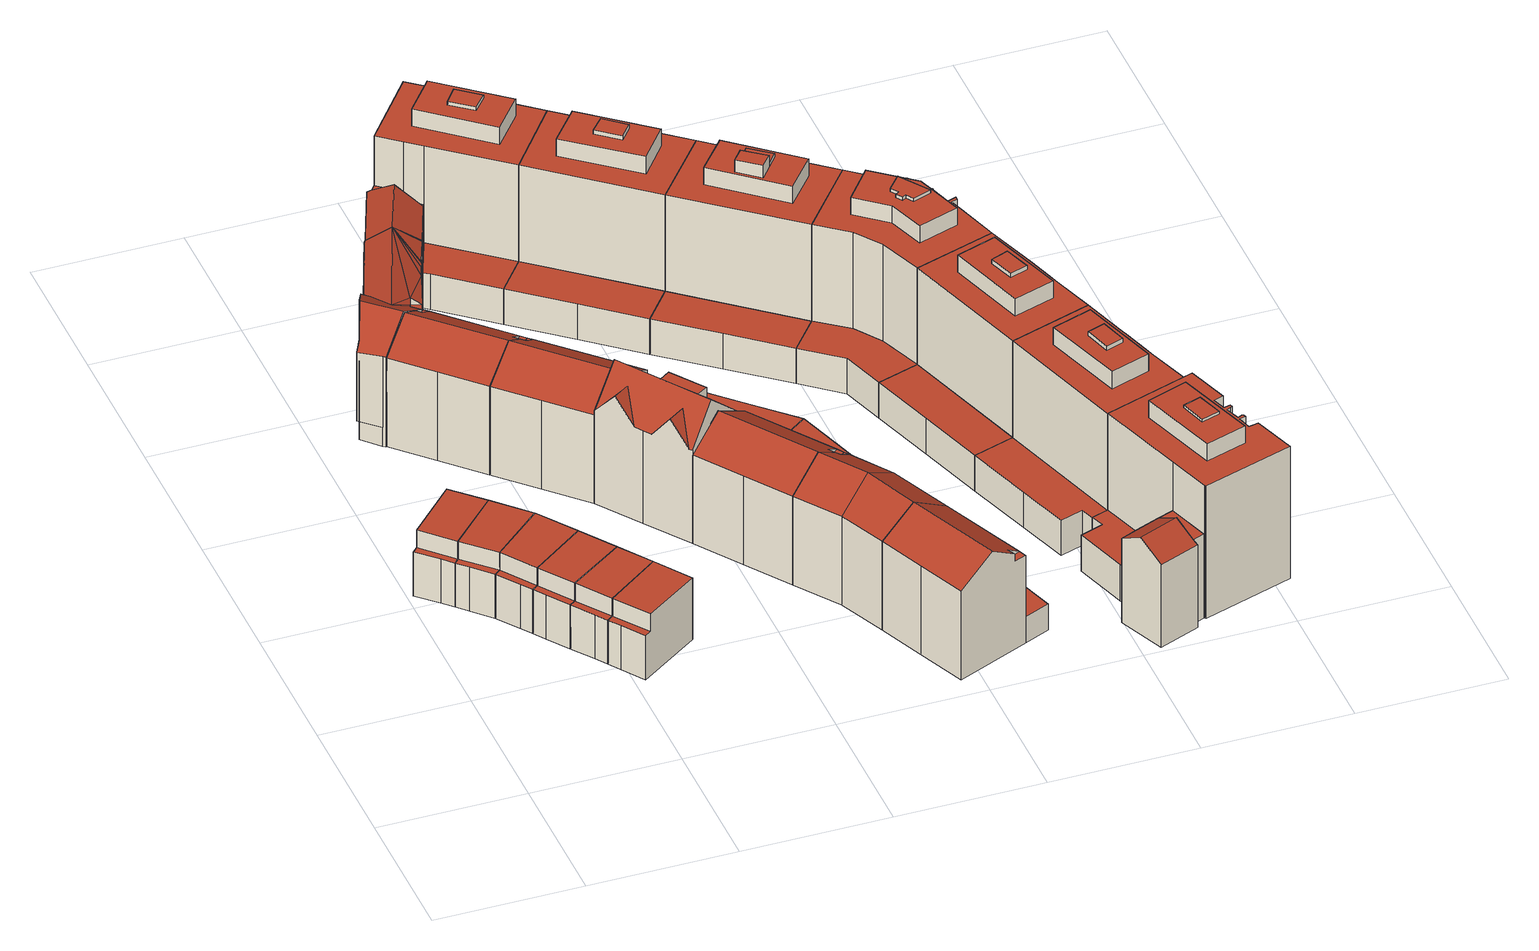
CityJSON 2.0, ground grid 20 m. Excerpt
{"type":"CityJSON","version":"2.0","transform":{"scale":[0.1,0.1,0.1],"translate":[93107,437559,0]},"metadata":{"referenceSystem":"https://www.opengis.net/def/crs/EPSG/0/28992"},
"CityObjects":{
"building1":{"type":"Building","attributes":{"measuredHeight":9.36,"yearOfConstruction":1954},"address":[{"CountryName":"Nederland","LocalityName":"Rotterdam","ThoroughfareNumber":"43-43","ThoroughfareName":"Pannekoekstraat","PostalCode":"3011LC"}],"geometry":[{"type":"Solid","lod":"2","boundaries":[[[[0,1,2,3,4,5]],[[6,7,8,9]],[[1,6,9,2]],[[5,10,11,0]],[[3,12,13,4]],[[10,13,12,8,7,11]],[[11,7,6,1,0]],[[13,10,5,4]],[[12,3,2,9,8]]]],"semantics":{"surfaces":[{"type":"WallSurface"},{"type":"RoofSurface"},{"type":"GroundSurface"}],"values":[[0,0,0,0,0,0,1,1,2]]}}]},
"building2":{"type":"Building","attributes":{"measuredHeight":9.37,"yearOfConstruction":1954},"address":[{"CountryName":"Nederland","LocalityName":"Rotterdam","ThoroughfareNumber":"45-45","ThoroughfareName":"Pannekoekstraat","PostalCode":"3011LC"}],"geometry":[{"type":"Solid","lod":"2","boundaries":[[[[5,4,3,2,1,0]],[[14,1,2,15]],[[16,14,15,17]],[[18,3,4,19]],[[20,5,0,21]],[[19,20,21,16,17,18]],[[4,5,20,19]],[[0,1,14,16,21]],[[3,18,17,15,2]]]],"semantics":{"surfaces":[{"type":"WallSurface"},{"type":"RoofSurface"},{"type":"GroundSurface"}],"values":[[0,0,0,0,0,0,1,1,2]]}}]},
"building3":{"type":"Building","attributes":{"measuredHeight":9.35,"yearOfConstruction":1954},"address":[{"CountryName":"Nederland","LocalityName":"Rotterdam","ThoroughfareNumber":"47-47","ThoroughfareName":"Pannekoekstraat","PostalCode":"3011LC"}],"geometry":[{"type":"Solid","lod":"2","boundaries":[[[[20,19,18,17,16,21]],[[22,20,21,23]],[[24,18,19,25]],[[26,16,17,27]],[[28,26,27,29]],[[23,28,29,30,31,22]],[[30,24,25,31]],[[21,16,26,28,23]],[[31,25,19,20,22]],[[24,30,29,27,17,18]]]],"semantics":{"surfaces":[{"type":"WallSurface"},{"type":"RoofSurface"},{"type":"GroundSurface"}],"values":[[0,0,0,0,0,0,0,1,1,2]]}}]},
"building4":{"type":"Building","attributes":{"measuredHeight":9.36,"yearOfConstruction":1954},"address":[{"CountryName":"Nederland","LocalityName":"Rotterdam","ThoroughfareNumber":"49-49","ThoroughfareName":"Pannekoekstraat","PostalCode":"3011LC"}],"geometry":[{"type":"Solid","lod":"2","boundaries":[[[[22,31,30,29,28,23]],[[32,28,29,33]],[[34,32,33,35]],[[36,30,31,37]],[[38,22,23,39]],[[37,38,39,34,35,36]],[[31,22,38,37]],[[32,34,39,23,28]],[[30,36,35,33,29]]]],"semantics":{"surfaces":[{"type":"WallSurface"},{"type":"RoofSurface"},{"type":"GroundSurface"}],"values":[[0,0,0,0,0,0,1,1,2]]}}]},
"building5":{"type":"Building","attributes":{"measuredHeight":9.38,"yearOfConstruction":1954},"address":[{"CountryName":"Nederland","LocalityName":"Rotterdam","ThoroughfareNumber":"51-51","ThoroughfareName":"Pannekoekstraat","PostalCode":"3011LC"}],"geometry":[{"type":"Solid","lod":"2","boundaries":[[[[40,36,37,41]],[[42,34,35,43]],[[44,42,43,45]],[[35,34,39,38,37,36]],[[41,46,47,44,45,40]],[[46,38,39,47]],[[37,38,46,41]],[[42,44,47,39,34]],[[36,40,45,43,35]]]],"semantics":{"surfaces":[{"type":"WallSurface"},{"type":"RoofSurface"},{"type":"GroundSurface"}],"values":[[0,0,0,0,0,0,1,1,2]]}}]},
"building6":{"type":"Building","attributes":{"measuredHeight":9.38,"yearOfConstruction":1954},"address":[{"CountryName":"Nederland","LocalityName":"Rotterdam","ThoroughfareNumber":"53-53","ThoroughfareName":"Pannekoekstraat","PostalCode":"3011LC"}],"geometry":[{"type":"Solid","lod":"2","boundaries":[[[[48,40,41,49]],[[50,44,45,51]],[[52,50,51,53]],[[54,46,47,55]],[[49,54,55,52,53,48]],[[45,44,47,46,41,40]],[[47,44,50,52,55]],[[41,46,54,49]],[[40,48,53,51,45]]]],"semantics":{"surfaces":[{"type":"WallSurface"},{"type":"RoofSurface"},{"type":"GroundSurface"}],"values":[[0,0,0,0,0,0,1,1,2]]}}]},
"building7":{"type":"Building","attributes":{"measuredHeight":16.97,"yearOfConstruction":1954},"address":[{"CountryName":"Nederland","LocalityName":"Rotterdam","ThoroughfareNumber":"10-12","ThoroughfareName":"Halstraat","PostalCode":"3011LA"}],"children":["building7-1","building7-2"]},
"building7-1":{"type":"BuildingPart","parents":["building7"],"geometry":[{"type":"Solid","lod":"2","boundaries":[[[[56,57,58,59,60,61,62,63]],[[64,65,66,67]],[[68,69,61,60]],[[68,60,70,71,72]],[[73,74,72,71,75]],[[76,77,59,58]],[[77,70,60,59]],[[75,78,79,73]],[[78,80,81,79]],[[78,82,83]],[[84,85,86,87]],[[88,61,69,89,90]],[[89,84,87,90]],[[62,61,88,91]],[[63,62,91,92]],[[56,63,92,93]],[[58,57,94,76]],[[57,56,93,94]],[[95,96,65,64]],[[97,86,98]],[[99,98,86,85,100,66,101]],[[100,102,67,66]],[[103,104,105]],[[82,103,105,106,83]],[[80,106,105,107]],[[64,108,109,110,95]],[[64,67,102,108]],[[81,80,107,111,110,109,112]],[[66,65,96,101]],[[93,92,91,88,90,87,86,97,113,94]],[[103,113,104]],[[75,94,82]],[[82,113,103]],[[75,82,78]],[[71,94,75]],[[70,94,71]],[[77,94,70]],[[76,94,77]],[[94,113,82]],[[78,83,106,80]],[[96,95,110,111,99,101]],[[105,104,113,97,98,99,111,107]],[[68,72,74,114,112,109,108,102,100,85,84,89,69]],[[79,81,112,114]],[[73,79,114,74]]]],"semantics":{"surfaces":[{"type":"OuterCeilingSurface"},{"type":"WallSurface"},{"type":"RoofSurface"},{"type":"GroundSurface"},{"type":"ClosureSurface"}],"values":[[0,0,1,1,1,1,1,1,1,1,1,1,1,1,1,1,1,1,1,1,1,1,1,1,1,1,1,1,1,2,2,2,2,2,2,2,2,2,2,2,2,2,3,4,4]]}}]},
"building7-2":{"type":"BuildingPart","parents":["building7"],"geometry":[{"type":"Solid","lod":"2","boundaries":[[[[114,112,81,79]],[[115,81,112,116]],[[116,117,118,115]],[[117,74,73,118]],[[79,81,115,118,73]],[[74,117,116,112,114]],[[74,114,79,73]]]],"semantics":{"surfaces":[{"type":"ClosureSurface"},{"type":"WallSurface"},{"type":"RoofSurface"},{"type":"GroundSurface"}],"values":[[0,1,1,1,2,3,0]]}}]},
"building8":{"type":"Building","attributes":{"measuredHeight":16.68,"yearOfConstruction":1953},"address":[{"CountryName":"Nederland","LocalityName":"Rotterdam","ThoroughfareNumber":"38-40","ThoroughfareName":"Pannekoekstraat","PostalCode":"3011LH"}],"children":["building8-1","building8-2"]},
"building8-1":{"type":"BuildingPart","parents":["building8"],"geometry":[{"type":"Solid","lod":"2","boundaries":[[[[119,120,121,115]],[[122,123,124,125]],[[126,119,115,127]],[[125,126,127,122]],[[128,123,122,127,115,121,129]],[[130,120,119,126,125,124,131]],[[128,129,130,131]],[[123,128,131,124]],[[129,121,120,130]]]],"semantics":{"surfaces":[{"type":"WallSurface"},{"type":"RoofSurface"},{"type":"GroundSurface"},{"type":"ClosureSurface"}],"values":[[0,0,0,0,1,2,3,3,3]]}}]},
"building8-2":{"type":"BuildingPart","parents":["building8"],"geometry":[{"type":"Solid","lod":"2","boundaries":[[[[132,121,120,133,134]],[[135,136,134,133,137,138,139]],[[140,128,129,141]],[[123,128,140,142]],[[129,121,132,141]],[[123,142,143,144,145,146,147,124]],[[148,149,140]],[[150,136,135,151]],[[152,138,137,153]],[[146,152,153,147]],[[141,150,151]],[[143,149,148,144]],[[141,132,134,136,150]],[[141,151,135,139,145,144,148,140]],[[152,146,145,139,138]],[[140,149,143,142]],[[120,130,131,124,147,153,137,133]],[[131,130,129,128]],[[130,120,121,129]],[[124,131,128,123]]]],"semantics":{"surfaces":[{"type":"WallSurface"},{"type":"RoofSurface"},{"type":"GroundSurface"},{"type":"ClosureSurface"}],"values":[[0,0,0,0,0,0,0,0,0,0,0,0,1,1,1,1,2,3,3,3]]}}]},
"building9":{"type":"Building","attributes":{"measuredHeight":14.92,"yearOfConstruction":1956},"address":[{"CountryName":"Nederland","LocalityName":"Rotterdam","ThoroughfareNumber":"8-8","ThoroughfareName":"Halstraat","PostalCode":"3011LA"}],"geometry":[{"type":"Solid","lod":"2","boundaries":[[[[154,155,156,157]],[[155,158,93,156]],[[159,160,161,154,157]],[[162,163,94,93,158]],[[164,163,162,165]],[[160,164,165,161]],[[93,94,159,157,156]],[[163,164,160,159,94]],[[161,165,162,158,155,154]]]],"semantics":{"surfaces":[{"type":"WallSurface"},{"type":"RoofSurface"},{"type":"GroundSurface"}],"values":[[0,0,0,0,0,0,1,1,2]]}}]},
"building10":{"type":"Building","attributes":{"measuredHeight":16.68,"yearOfConstruction":1953},"address":[{"CountryName":"Nederland","LocalityName":"Rotterdam","ThoroughfareNumber":"42-44","ThoroughfareName":"Pannekoekstraat","PostalCode":"3011LH"}],"children":["building10-1","building10-2"]},
"building10-1":{"type":"BuildingPart","parents":["building10"],"geometry":[{"type":"Solid","lod":"2","boundaries":[[[[166,123,124,167]],[[125,124,123,122]],[[168,169,170,171]],[[172,125,122,173]],[[171,172,173,168]],[[168,173,122,123,166,169]],[[167,124,125,172,171,170]],[[169,166,167,170]]]],"semantics":{"surfaces":[{"type":"ClosureSurface"},{"type":"WallSurface"},{"type":"RoofSurface"},{"type":"GroundSurface"}],"values":[[0,1,1,1,1,2,3,0]]}}]},
"building10-2":{"type":"BuildingPart","parents":["building10"],"geometry":[{"type":"Solid","lod":"2","boundaries":[[[[174,170,169,175,176,177]],[[178,179,180]],[[169,166,178,175]],[[166,123,142,178]],[[142,123,124,147,146,145,144,143]],[[181,146,147,182]],[[177,181,182,174]],[[179,143,144,180]],[[178,180,144,145,176,175]],[[181,177,176,145,146]],[[142,143,179,178]],[[147,124,167,170,174,182]],[[170,167,166,169]],[[167,124,123,166]]]],"semantics":{"surfaces":[{"type":"WallSurface"},{"type":"RoofSurface"},{"type":"GroundSurface"},{"type":"ClosureSurface"}],"values":[[0,0,0,0,0,0,0,0,1,1,1,2,3,3]]}}]},
"building11":{"type":"Building","attributes":{"measuredHeight":19.31,"yearOfConstruction":1951},"address":[{"CountryName":"Nederland","LocalityName":"Rotterdam","ThoroughfareNumber":"46-48","ThoroughfareName":"Pannekoekstraat","PostalCode":"3011LH"}],"children":["building11-1","building11-2","building11-3"]},
"building11-1":{"type":"BuildingPart","parents":["building11"],"geometry":[{"type":"Solid","lod":"2","boundaries":[[[[183,184,185,186]],[[187,188,189]],[[189,188,190]],[[171,170,169,168]],[[186,191,192,183]],[[191,171,168,192]],[[193,194,195]],[[194,196,195]],[[194,189,190,196]],[[195,196,184,183,192,168,169,190,188,187,193]],[[193,187,189,194]],[[197,170,171,191,186,185,198]],[[184,196,198,185]],[[196,190,197,198]],[[190,169,170,197]]]],"semantics":{"surfaces":[{"type":"WallSurface"},{"type":"RoofSurface"},{"type":"GroundSurface"},{"type":"ClosureSurface"}],"values":[[0,0,0,0,0,0,0,0,1,1,1,2,3,3,3]]}}]},
"building11-2":{"type":"BuildingPart","parents":["building11"],"geometry":[{"type":"Solid","lod":"2","boundaries":[[[[199,169,170,200,201]],[[202,203,185,184,204]],[[190,169,199,205]],[[184,196,206,204]],[[196,190,205,206]],[[205,199,201,207,208,202,204,206]],[[185,203,209,210,200,170,197,198]],[[208,207,210,209]],[[207,201,200,210]],[[202,208,209,203]],[[185,198,196,184]],[[198,197,190,196]],[[197,170,169,190]]]],"semantics":{"surfaces":[{"type":"WallSurface"},{"type":"RoofSurface"},{"type":"GroundSurface"},{"type":"ClosureSurface"}],"values":[[0,0,0,0,0,1,2,3,3,3,3,3,3]]}}]},
"building11-3":{"type":"BuildingPart","parents":["building11"],"geometry":[{"type":"Solid","lod":"2","boundaries":[[[[211,212,213]],[[214,215,216,201,200,174]],[[217,218,219,220,221,222,223]],[[218,224,225,214,174,219]],[[226,227,208,207,212,211]],[[207,201,216,212]],[[202,208,227,228]],[[226,229,227]],[[202,228,230,221,220,203]],[[217,231,222,221,230,215,214,232,224,218]],[[229,213,212,216,215,230,228,227]],[[231,223,222]],[[232,225,224]],[[226,211,213,229]],[[232,214,225]],[[231,217,223]],[[174,200,210,209,203,220,219]],[[210,200,201,207]],[[203,209,208,202]],[[209,210,207,208]]]],"semantics":{"surfaces":[{"type":"WallSurface"},{"type":"RoofSurface"},{"type":"GroundSurface"},{"type":"ClosureSurface"}],"values":[[0,0,0,0,0,0,0,0,0,1,1,1,1,1,1,1,2,3,3,3]]}}]},
"building12":{"type":"Building","attributes":{"measuredHeight":16.82,"yearOfConstruction":1954},"address":[{"CountryName":"Nederland","LocalityName":"Rotterdam","ThoroughfareNumber":"50-52","ThoroughfareName":"Pannekoekstraat","PostalCode":"3011LH"}],"children":["building12-1","building12-2"]},
"building12-1":{"type":"BuildingPart","parents":["building12"],"geometry":[{"type":"Solid","lod":"2","boundaries":[[[[233,184,234,235]],[[236,233,235,237]],[[238,239,240,241]],[[236,237,238,241,242,243,244,245]],[[246,247,234,184,185,220]],[[248,246,220,249]],[[243,248,249,244]],[[235,240,239]],[[247,242,241,240,235,234]],[[243,242,247,246,248]],[[235,239,238,237]],[[249,220,185,250,245,244]],[[250,185,184,233]],[[245,250,233,236]]]],"semantics":{"surfaces":[{"type":"WallSurface"},{"type":"RoofSurface"},{"type":"GroundSurface"},{"type":"ClosureSurface"}],"values":[[0,0,0,0,0,0,0,0,1,1,1,2,3,3]]}}]},
"building12-2":{"type":"BuildingPart","parents":["building12"],"geometry":[{"type":"Solid","lod":"2","boundaries":[[[[236,233,250,245]],[[251,186,183,252]],[[253,251,252,254]],[[186,185,184,183]],[[254,236,245,253]],[[254,252,183,184,233,236]],[[186,251,253,245,250,185]],[[233,184,185,250]]]],"semantics":{"surfaces":[{"type":"ClosureSurface"},{"type":"WallSurface"},{"type":"RoofSurface"},{"type":"GroundSurface"}],"values":[[0,1,1,1,1,2,3,0]]}}]},
"building13":{"type":"Building","attributes":{"measuredHeight":23.21,"yearOfConstruction":1956},"address":[{"CountryName":"Nederland","LocalityName":"Rotterdam","ThoroughfareNumber":"3-5","ThoroughfareName":"Mariniersweg","PostalCode":"3011NB"}],"children":["building13-1","building13-2","building13-3","building13-4","building13-5"]},
"building13-1":{"type":"BuildingPart","parents":["building13"],"geometry":[{"type":"Solid","lod":"2","boundaries":[[[[255,256,257,258,259,260]],[[261,262,263,264]],[[265,266,267,268]],[[269,270,271,272,273]],[[274,275,272,271,276]],[[273,256,255,269]],[[277,278,279,280,275,274]],[[281,282,283,284]],[[285,286,287,288,289,290]],[[291,292,293,294,295,296]],[[291,258,257,292]],[[289,294,293,290]],[[279,286,285,280]],[[268,289,288,265]],[[266,297,298,267]],[[299,300,301,302]],[[303,304,305,306]],[[284,299,302,281]],[[282,301,300,283]],[[307,308,309,310]],[[264,307,310,261]],[[306,311,312,303]],[[304,295,294,305]],[[297,313,314,298]],[[313,312,311,314]],[[262,309,308,263]],[[261,310,309,262],[299,284,283,300]],[[281,302,301,282]],[[293,292,257,256,273,272,275,280,285,290],[307,264,263,308]],[[289,268,267,298,314,311,306,305,294]],[[313,297,266,265,288,287,278,277,315,316,260,259,296,295,304,303,312]],[[316,270,269,255,260]],[[315,276,271,270,316]],[[274,276,315,277]],[[278,287,286,279]],[[296,259,258,291]]]],"semantics":{"surfaces":[{"type":"WallSurface"},{"type":"RoofSurface"},{"type":"GroundSurface"},{"type":"ClosureSurface"}],"values":[[0,0,0,0,0,0,0,0,0,0,0,0,0,0,0,0,0,0,0,0,0,0,0,0,0,0,1,1,1,1,2,3,3,3,3,3]]}}]},
"building13-2":{"type":"BuildingPart","parents":["building13"],"geometry":[{"type":"Solid","lod":"2","boundaries":[[[[277,315,276,274]],[[161,165,317,318]],[[274,319,320,277]],[[321,317,165,322]],[[319,321,322,320]],[[321,319,274,276,318,317]],[[315,277,320,322,165,161]],[[315,161,318,276]]]],"semantics":{"surfaces":[{"type":"ClosureSurface"},{"type":"WallSurface"},{"type":"RoofSurface"},{"type":"GroundSurface"}],"values":[[0,1,1,1,1,2,3,0]]}}]},
"building13-3":{"type":"BuildingPart","parents":["building13"],"geometry":[{"type":"Solid","lod":"2","boundaries":[[[[323,324,325,326,327,154,161,318]],[[271,323,318,276]],[[269,325,324,270]],[[260,154,327,255]],[[255,327,326,325,269]],[[271,270,324,323]],[[154,260,316,315,161]],[[271,276,315,316,270]],[[276,318,161,315]],[[269,270,316,260,255]]]],"semantics":{"surfaces":[{"type":"WallSurface"},{"type":"RoofSurface"},{"type":"GroundSurface"},{"type":"ClosureSurface"}],"values":[[0,0,0,0,1,1,2,3,3,3]]}}]},
"building13-4":{"type":"BuildingPart","parents":["building13"],"geometry":[{"type":"Solid","lod":"2","boundaries":[[[[279,286,287,278]],[[328,279,278,329]],[[330,287,286,331]],[[329,330,331,328]],[[328,331,286,279]],[[278,287,330,329]]]],"semantics":{"surfaces":[{"type":"ClosureSurface"},{"type":"WallSurface"},{"type":"RoofSurface"},{"type":"GroundSurface"}],"values":[[0,1,1,1,2,3]]}}]},
"building13-5":{"type":"BuildingPart","parents":["building13"],"geometry":[{"type":"Solid","lod":"2","boundaries":[[[[291,258,259,296]],[[332,333,334,335]],[[335,291,296,332]],[[333,259,258,334]],[[335,334,258,291]],[[296,259,333,332]]]],"semantics":{"surfaces":[{"type":"ClosureSurface"},{"type":"WallSurface"},{"type":"RoofSurface"},{"type":"GroundSurface"}],"values":[[0,1,1,1,2,3]]}}]},
"building14":{"type":"Building","attributes":{"measuredHeight":16.84,"yearOfConstruction":1954},"address":[{"CountryName":"Nederland","LocalityName":"Rotterdam","ThoroughfareNumber":"54-56","ThoroughfareName":"Pannekoekstraat","PostalCode":"3011LJ"}],"children":["building14-1","building14-2"]},
"building14-1":{"type":"BuildingPart","parents":["building14"],"geometry":[{"type":"Solid","lod":"2","boundaries":[[[[336,337,338,339]],[[253,245,236,254]],[[340,253,254,341]],[[339,340,341,336]],[[337,336,341,254,236,342,343]],[[344,245,253,340,339,338,345]],[[343,342,344,345]],[[337,343,345,338]],[[342,236,245,344]]]],"semantics":{"surfaces":[{"type":"WallSurface"},{"type":"RoofSurface"},{"type":"GroundSurface"},{"type":"ClosureSurface"}],"values":[[0,0,0,0,1,2,3,3,3]]}}]},
"building14-2":{"type":"BuildingPart","parents":["building14"],"geometry":[{"type":"Solid","lod":"2","boundaries":[[[[338,337,346,347,348,349]],[[237,236,245,244,243,242,241,238]],[[350,243,244,351]],[[337,343,352,346]],[[348,350,351,349]],[[353,238,241,354]],[[355,352,343,342]],[[342,236,237,355]],[[353,354,355]],[[354,241,242,356,352,355]],[[242,243,350,356]],[[352,356,347,346]],[[356,350,348,347]],[[237,238,353,355]],[[344,345,338,349,351,244,245]],[[345,344,342,343]],[[344,245,236,342]],[[338,345,343,337]]]],"semantics":{"surfaces":[{"type":"WallSurface"},{"type":"RoofSurface"},{"type":"GroundSurface"},{"type":"ClosureSurface"}],"values":[[0,0,0,0,0,0,0,0,0,1,1,1,1,1,2,3,3,3]]}}]},
"building15":{"type":"Building","attributes":{"measuredHeight":16.85,"yearOfConstruction":1954},"address":[{"CountryName":"Nederland","LocalityName":"Rotterdam","ThoroughfareNumber":"58-60","ThoroughfareName":"Pannekoekstraat","PostalCode":"3011LJ"}],"children":["building15-1","building15-2"]},
"building15-1":{"type":"BuildingPart","parents":["building15"],"geometry":[{"type":"Solid","lod":"2","boundaries":[[[[357,358,359,360,361,362,363,364]],[[365,337,346,366]],[[357,365,366,358]],[[367,348,349,368]],[[362,367,368,363]],[[348,347,346,337,338,349]],[[366,369,370]],[[359,370,369,360]],[[362,361,347,348,367]],[[366,370,359,358]],[[347,361,360,369,366,346]],[[368,349,338,371,364,363]],[[371,338,337,365]],[[364,371,365,357]]]],"semantics":{"surfaces":[{"type":"WallSurface"},{"type":"RoofSurface"},{"type":"GroundSurface"},{"type":"ClosureSurface"}],"values":[[0,0,0,0,0,0,0,0,1,1,1,2,3,3]]}}]},
"building15-2":{"type":"BuildingPart","parents":["building15"],"geometry":[{"type":"Solid","lod":"2","boundaries":[[[[365,337,338,371]],[[339,338,337,336]],[[372,357,364,373]],[[374,339,336,375]],[[373,374,375,372]],[[357,372,375,336,337,365]],[[371,338,339,374,373,364]],[[357,365,371,364]]]],"semantics":{"surfaces":[{"type":"ClosureSurface"},{"type":"WallSurface"},{"type":"RoofSurface"},{"type":"GroundSurface"}],"values":[[0,1,1,1,1,2,3,0]]}}]},
"building16":{"type":"Building","attributes":{"measuredHeight":23.27,"yearOfConstruction":1956},"address":[{"CountryName":"Nederland","LocalityName":"Rotterdam","ThoroughfareNumber":"11-13","ThoroughfareName":"Mariniersweg","PostalCode":"3011NB"}],"children":["building16-1","building16-2"]},
"building16-1":{"type":"BuildingPart","parents":["building16"],"geometry":[{"type":"Solid","lod":"2","boundaries":[[[[376,277,274,377]],[[377,378,379,376]],[[277,320,319,274]],[[378,380,381,379]],[[380,319,320,381]],[[274,319,380,378,377]],[[381,320,277,376,379]]]],"semantics":{"surfaces":[{"type":"ClosureSurface"},{"type":"WallSurface"},{"type":"RoofSurface"},{"type":"GroundSurface"}],"values":[[0,1,1,1,1,2,3]]}}]},
"building16-2":{"type":"BuildingPart","parents":["building16"],"geometry":[{"type":"Solid","lod":"2","boundaries":[[[[382,383,384,385]],[[386,387,388,389]],[[390,391,392,393]],[[394,395,396,388,387,397]],[[387,398,399,397]],[[400,395,394,401]],[[402,384,383,403]],[[404,405,406,407]],[[408,409,399,398,410,411]],[[408,279,280,409]],[[412,413,414,415]],[[416,382,385,417]],[[418,400,401,419,377,376,420]],[[421,422,423,424]],[[420,425,426,418]],[[391,406,405,392]],[[389,421,424,386]],[[422,427,428,423]],[[427,414,413,428]],[[429,408,411,430]],[[417,402,403,416]],[[419,275,274,377]],[[274,275,280,279,328,329,277]],[[393,404,407,390]],[[425,396,395,426]],[[431,410,398,432]],[[415,431,432,412]],[[430,329,328,429]],[[429,328,279,408]],[[401,394,397,399,409,280,275,419],[404,393,392,405]],[[416,403,383,382]],[[424,423,428,413,412,432,398,387,386]],[[418,426,395,400]],[[390,407,406,391],[402,417,385,384]],[[427,422,421,389,388,396,425,420,376,277,329,430,411,410,431,415,414]],[[377,274,277,376]]]],"semantics":{"surfaces":[{"type":"WallSurface"},{"type":"RoofSurface"},{"type":"GroundSurface"},{"type":"ClosureSurface"}],"values":[[0,0,0,0,0,0,0,0,0,0,0,0,0,0,0,0,0,0,0,0,0,0,0,0,0,0,0,0,1,1,1,1,1,1,2,3]]}}]},
"building17":{"type":"Building","attributes":{"measuredHeight":24.56,"yearOfConstruction":1956},"address":[{"CountryName":"Nederland","LocalityName":"Rotterdam","ThoroughfareNumber":"19-21","ThoroughfareName":"Mariniersweg","PostalCode":"3011NC"}],"children":["building17-1","building17-2"]},
"building17-1":{"type":"BuildingPart","parents":["building17"],"geometry":[{"type":"Solid","lod":"2","boundaries":[[[[433,376,377,434]],[[434,435,436,433]],[[435,437,438,436]],[[437,378,379,438]],[[376,379,378,377]],[[377,378,437,435,434]],[[438,379,376,433,436]]]],"semantics":{"surfaces":[{"type":"ClosureSurface"},{"type":"WallSurface"},{"type":"RoofSurface"},{"type":"GroundSurface"}],"values":[[0,1,1,1,1,2,3]]}}]},
"building17-2":{"type":"BuildingPart","parents":["building17"],"geometry":[{"type":"Solid","lod":"2","boundaries":[[[[439,440,441,442,434,433,443]],[[444,445,446,447]],[[448,449,450,451]],[[400,418,420,376,377,419,401]],[[443,452,453,439]],[[452,454,455,453]],[[456,457,458,459]],[[457,460,461,458]],[[459,462,463,456]],[[460,464,465,461]],[[464,466,467,465]],[[449,468,469,470,471,450]],[[449,400,401,468]],[[462,470,469,472]],[[442,419,377,434]],[[473,467,466,474]],[[474,475,476,473]],[[477,478,479,480]],[[475,471,470,476]],[[451,420,418,448]],[[481,482,483,484,485]],[[445,483,482,446]],[[486,487,488,489,490]],[[447,487,486,444]],[[491,492,493,494]],[[489,485,484,490]],[[494,477,480,491]],[[495,455,454,463,462,472]],[[440,455,495,441]],[[487,482,481,488]],[[492,479,478,493]],[[439,453,455,440]],[[467,473,476,470,462,459,458,461,465]],[[472,469,468,401,419,442,441,495],[477,494,493,478]],[[448,418,400,449]],[[491,480,479,492],[445,444,486,490,484,483]],[[488,481,485,489]],[[447,446,482,487]],[[471,475,474,466,464,460,457,456,463,454,452,443,433,376,420,451,450]],[[434,377,376,433]]]],"semantics":{"surfaces":[{"type":"WallSurface"},{"type":"RoofSurface"},{"type":"GroundSurface"},{"type":"ClosureSurface"}],"values":[[0,0,0,0,0,0,0,0,0,0,0,0,0,0,0,0,0,0,0,0,0,0,0,0,0,0,0,0,0,0,0,1,1,1,1,1,1,1,2,3]]}}]},
"building18":{"type":"Building","attributes":{"measuredHeight":23.19,"yearOfConstruction":1956},"address":[{"CountryName":"Nederland","LocalityName":"Rotterdam","ThoroughfareNumber":"1","ThoroughfareName":"Mariniersweg","PostalCode":"3011NB"}],"children":["building18-1","building18-2","building18-3"]},
"building18-1":{"type":"BuildingPart","parents":["building18"],"geometry":[{"type":"Solid","lod":"2","boundaries":[[[[496,497,498,499]],[[433,436,435,434]],[[497,435,436,498]],[[500,496,499,501]],[[496,500,502,503,434,435,497]],[[504,501,499,498,436,433,505]],[[504,505,503,502]],[[501,504,502,500]],[[505,433,434,503]]]],"semantics":{"surfaces":[{"type":"WallSurface"},{"type":"RoofSurface"},{"type":"GroundSurface"},{"type":"ClosureSurface"}],"values":[[0,0,0,0,1,2,3,3,3]]}}]},
"building18-2":{"type":"BuildingPart","parents":["building18"],"geometry":[{"type":"Solid","lod":"2","boundaries":[[[[506,507,508,509]],[[510,508,507,511]],[[512,506,509,513]],[[513,510,511,512]],[[512,511,507,506]],[[509,508,510,513]]]],"semantics":{"surfaces":[{"type":"ClosureSurface"},{"type":"WallSurface"},{"type":"RoofSurface"},{"type":"GroundSurface"}],"values":[[0,1,1,1,2,3]]}}]},
"building18-3":{"type":"BuildingPart","parents":["building18"],"geometry":[{"type":"Solid","lod":"2","boundaries":[[[[441,440,439,443,433,434,442]],[[514,515,516,517]],[[518,519,520,521]],[[522,523,524,525]],[[526,527,528,529]],[[517,518,521,514]],[[519,530,531,520]],[[532,531,530,533]],[[533,534,535,532]],[[534,536,537,535]],[[536,522,525,537]],[[527,538,539,528]],[[529,524,523,526]],[[540,541,542,543]],[[543,443,439,540]],[[508,516,515,544,507]],[[506,507,544,545]],[[546,547,503,502]],[[548,549,550,551]],[[551,552,553,548]],[[554,555,556,557]],[[555,558,559,556]],[[560,561,562,563]],[[564,565,566,567]],[[568,564,567,569]],[[570,571,572,573]],[[569,574,575,568]],[[549,562,561,550]],[[576,539,538,542,541]],[[541,440,441,576]],[[547,442,434,503]],[[577,546,502,500]],[[565,572,571,566]],[[563,559,558,560]],[[574,570,573,575]],[[552,554,557,553]],[[501,509,506,545,577,500]],[[540,439,440,541]],[[555,554,552,551,550,561,560,558]],[[565,564,568,575,573,572],[548,553,557,556,559,563,562,549]],[[545,544,515,514,521,520,531,532,535,537,525,524,529,528,539,576,441,442,547,546,577],[569,567,566,571,570,574]],[[522,536,534,533,530,519,518,517,516,508,509,501,504,505,433,443,543,542,538,527,526,523]],[[500,502,504,501]],[[509,508,507,506]],[[503,434,433,505]],[[502,503,505,504]]]],"semantics":{"surfaces":[{"type":"WallSurface"},{"type":"RoofSurface"},{"type":"GroundSurface"},{"type":"ClosureSurface"}],"values":[[0,0,0,0,0,0,0,0,0,0,0,0,0,0,0,0,0,0,0,0,0,0,0,0,0,0,0,0,0,0,0,0,0,0,0,0,0,1,1,1,1,2,3,3,3,3]]}}]},
"building19":{"type":"Building","attributes":{"measuredHeight":23.29,"yearOfConstruction":1956},"address":[{"CountryName":"Nederland","LocalityName":"Rotterdam","ThoroughfareNumber":"55","ThoroughfareName":"Mariniersweg","PostalCode":"3011NE"}],"children":["building19-1","building19-2"]},
"building19-1":{"type":"BuildingPart","parents":["building19"],"geometry":[{"type":"Solid","lod":"2","boundaries":[[[[578,501,500,579]],[[579,580,581,578]],[[501,499,496,500]],[[580,582,583,581]],[[582,496,499,583]],[[580,579,500,496,582]],[[583,499,501,578,581]]]],"semantics":{"surfaces":[{"type":"ClosureSurface"},{"type":"WallSurface"},{"type":"RoofSurface"},{"type":"GroundSurface"}],"values":[[0,1,1,1,1,2,3]]}}]},
"building19-2":{"type":"BuildingPart","parents":["building19"],"geometry":[{"type":"Solid","lod":"2","boundaries":[[[[584,585,586,587,579,578,588]],[[589,590,591,592]],[[593,594,595,596]],[[597,593,596,598]],[[500,577,545,506,512,513,501]],[[594,599,600,595]],[[599,601,602,600]],[[603,602,601,604]],[[604,605,606,603]],[[605,607,608,606]],[[609,610,611,612]],[[612,513,512,609]],[[613,614,615,616]],[[598,617,618,597]],[[610,619,620,608,607,611]],[[610,506,545,619]],[[617,621,622,615,614,618]],[[617,608,620,621]],[[585,615,622,586]],[[623,624,625,626]],[[592,623,626,589]],[[627,628,629,630]],[[631,627,630,632]],[[633,629,628,634]],[[588,613,616,584]],[[587,577,500,579]],[[590,625,624,591]],[[632,633,634,631]],[[617,598,596,595,600,602,603,606,608]],[[619,545,577,587,586,622,621,620],[628,627,631,634]],[[584,616,615,585]],[[626,625,590,589]],[[630,629,633,632],[624,623,592,591]],[[609,512,506,610]],[[605,604,601,599,594,593,597,618,614,613,588,578,501,513,612,611,607]],[[579,500,501,578]]]],"semantics":{"surfaces":[{"type":"WallSurface"},{"type":"RoofSurface"},{"type":"GroundSurface"},{"type":"ClosureSurface"}],"values":[[0,0,0,0,0,0,0,0,0,0,0,0,0,0,0,0,0,0,0,0,0,0,0,0,0,0,0,0,1,1,1,1,1,1,2,3]]}}]},
"building20":{"type":"Building","attributes":{"measuredHeight":23.32,"yearOfConstruction":1956},"address":[{"CountryName":"Nederland","LocalityName":"Rotterdam","ThoroughfareNumber":"24","ThoroughfareName":"Halhof","PostalCode":"3011LB"}],"children":["building20-1","building20-2"]},
"building20-1":{"type":"BuildingPart","parents":["building20"],"geometry":[{"type":"Solid","lod":"2","boundaries":[[[[635,636,637,638]],[[639,640,641,642,643,644,645]],[[646,647,648,649]],[[647,650,651,648]],[[652,653,654,655]],[[656,657,658,659]],[[660,661,662,663]],[[661,664,665,662]],[[644,587,579,645]],[[666,588,584,667]],[[657,668,669,658]],[[670,637,636,671]],[[640,652,655,641]],[[672,669,668,673]],[[649,665,664,646]],[[650,674,675,651]],[[676,677,678,679]],[[680,681,682,675,674,683]],[[684,654,653,685,686,687]],[[680,585,586,681]],[[686,675,682,687]],[[642,654,684,643]],[[688,670,671,689]],[[578,579,587,586,585,584,588]],[[659,672,673,656]],[[677,660,663,678]],[[679,686,685,676]],[[689,635,638,688]],[[667,680,683,666]],[[641,655,654,642]],[[679,678,663,662,665,649,648,651,675,686]],[[667,584,585,680]],[[681,586,587,644,643,684,687,682],[668,657,656,673]],[[671,636,635,689]],[[658,669,672,659],[637,670,688,638]],[[660,677,676,685,653,652,640,639,578,588,666,683,674,650,647,646,664,661]],[[645,579,578,639]]]],"semantics":{"surfaces":[{"type":"WallSurface"},{"type":"RoofSurface"},{"type":"GroundSurface"},{"type":"ClosureSurface"}],"values":[[0,0,0,0,0,0,0,0,0,0,0,0,0,0,0,0,0,0,0,0,0,0,0,0,0,0,0,0,0,1,1,1,1,1,1,2,3]]}}]},
"building20-2":{"type":"BuildingPart","parents":["building20"],"geometry":[{"type":"Solid","lod":"2","boundaries":[[[[690,691,692,693]],[[694,690,693,695]],[[691,696,697,692]],[[696,580,581,697]],[[645,694,695,639]],[[578,581,580,579]],[[645,579,580,696,691,690,694]],[[639,695,693,692,697,581,578]],[[639,578,579,645]]]],"semantics":{"surfaces":[{"type":"WallSurface"},{"type":"RoofSurface"},{"type":"GroundSurface"},{"type":"ClosureSurface"}],"values":[[0,0,0,0,0,0,1,2,3]]}}]},
"building21":{"type":"Building","attributes":{"measuredHeight":23.23,"yearOfConstruction":1956},"address":[{"CountryName":"Nederland","LocalityName":"Rotterdam","ThoroughfareNumber":"51-55","ThoroughfareName":"Mariniersweg","PostalCode":"3011NE"}],"children":["building21-1","building21-2","building21-3"]},
"building21-1":{"type":"BuildingPart","parents":["building21"],"geometry":[{"type":"Solid","lod":"2","boundaries":[[[[698,699,700,701,702]],[[703,704,705,706,707]],[[708,709,710,711]],[[712,713,640,639,714]],[[715,716,717,718]],[[719,720,721,722]],[[722,723,724,719]],[[723,725,726,724]],[[727,728,729,730]],[[730,705,704,727]],[[706,731,732,707]],[[731,702,701,732]],[[733,734,735,736]],[[737,738,739,740]],[[718,640,713,715]],[[720,741,742,721]],[[707,708,711,703]],[[743,744,745,712,714]],[[746,745,744,747]],[[748,749,750,751]],[[752,737,740,753]],[[753,754,755,752]],[[751,756,757,748]],[[725,729,728,726]],[[698,758,759,699]],[[758,733,736,759]],[[754,739,738,755]],[[700,710,709,701]],[[756,760,761,757]],[[734,717,716,735]],[[749,761,760,750]],[[742,741,746,747,762]],[[735,716,715,713,712,745,746,741,720,719,724,726,728,727,704,703,711,710,700,699,759,736],[760,756,751,750]],[[732,701,709,708,707]],[[748,757,761,749],[739,754,753,740]],[[755,738,737,752]],[[731,706,705,730,729,725,723,722,721,742,762,763,639,640,718,717,734,733,758,698,702]],[[762,747,744,743,763]],[[743,714,639,763]]]],"semantics":{"surfaces":[{"type":"WallSurface"},{"type":"RoofSurface"},{"type":"GroundSurface"},{"type":"ClosureSurface"}],"values":[[0,0,0,0,0,0,0,0,0,0,0,0,0,0,0,0,0,0,0,0,0,0,0,0,0,0,0,0,0,0,0,0,1,1,1,1,2,3,3]]}}]},
"building21-2":{"type":"BuildingPart","parents":["building21"],"geometry":[{"type":"Solid","lod":"2","boundaries":[[[[764,765,766,767]],[[639,695,768,714]],[[767,768,695,764]],[[769,766,765,770]],[[771,769,770,772]],[[714,768,767,766,769,771,773,743]],[[764,695,639,763,774,772,770,765]],[[743,773,774,763]],[[763,639,714,743]],[[773,771,772,774]]]],"semantics":{"surfaces":[{"type":"WallSurface"},{"type":"RoofSurface"},{"type":"GroundSurface"},{"type":"ClosureSurface"}],"values":[[0,0,0,0,0,1,2,3,3,3]]}}]},
"building21-3":{"type":"BuildingPart","parents":["building21"],"geometry":[{"type":"Solid","lod":"2","boundaries":[[[[747,775,776,762]],[[777,778,779,780,781]],[[782,778,777,783]],[[784,782,783,776,775]],[[785,771,772,781,780]],[[786,773,771,785]],[[743,773,786,744]],[[787,784,775,788]],[[788,786,787]],[[787,786,785,780,779]],[[782,784,787,779,778]],[[775,747,744,786,788]],[[774,763,762,776,783,777,781,772]],[[763,743,744,747,762]],[[763,774,773,743]],[[774,772,771,773]]]],"semantics":{"surfaces":[{"type":"WallSurface"},{"type":"RoofSurface"},{"type":"GroundSurface"},{"type":"ClosureSurface"}],"values":[[0,0,0,0,0,0,0,0,0,1,1,1,2,3,3,3]]}}]}
},
"vertices":[
[54,390,71],[48,383,71],[48,383,4],[118,455,4],[118,455,98],[54,390,98],[34,397,71],[8,422,71],[8,422,4],[34,397,4],[15,429,98],[15,429,71],[78,494,4],[78,494,98],
[61,370,71],[61,370,4],[86,345,71],[86,345,4],[162,411,4],[162,411,98],[94,351,98],[94,351,71],
[126,306,98],[126,306,71],[163,410,4],[163,410,98],[107,315,71],[107,315,4],[118,300,71],[118,300,4],[199,359,4],[199,359,98],
[129,284,71],[129,284,4],[150,255,71],[150,255,4],[232,312,4],[232,312,98],[158,261,98],[158,261,71],
[263,269,4],[263,269,98],[171,226,71],[171,226,4],[182,210,71],[182,210,4],[190,216,98],[190,216,71],
[296,221,4],[296,221,98],[193,195,71],[193,195,4],[214,164,71],[214,164,4],[223,170,98],[223,170,71],
[145,958,47],[176,946,47],[210,933,47],[194,893,47],[193,890,47],[128,916,47],[129,919,47],[143,955,47],[79,720,32],[54,743,32],[62,755,32],[57,743,32],[193,890,3],[128,916,3],[193,890,132],[190,883,132],[190,883,3],[184,867,43],[184,867,3],[184,867,132],[210,933,131],[194,893,132],[166,815,130],[166,815,43],[158,794,130],[158,794,43],[152,820,140],[152,820,130],[103,851,3],[100,852,3],[100,852,129],[103,851,131],[128,916,131],[121,898,3],[121,898,131],[129,919,131],[143,955,132],[145,958,132],[176,946,153],[79,720,140],[54,743,137],[109,844,136],[100,852,137],[78,798,171],[62,755,3],[62,755,146],[57,743,3],[147,806,140],[146,804,140],[147,806,138],[147,806,130],[158,794,139],[79,720,3],[83,717,3],[83,717,140],[120,756,173],[158,794,3],[120,798,153],[166,815,3],
[209,846,43],[209,846,3],[192,860,3],[192,860,43],
[209,846,4],[160,796,4],[160,796,43],[318,758,43],[259,698,43],[259,698,4],[318,758,4],[263,803,4],[263,803,43],[252,705,43],[166,790,43],[166,790,4],[252,705,4],
[160,796,137],[158,794,4],[158,794,137],[145,781,150],[145,781,137],[83,717,4],[83,717,139],[121,756,171],[252,705,137],[166,790,137],[259,698,137],[244,683,137],[244,683,150],[220,658,171],[181,619,139],[181,619,4],[237,690,150],[237,690,137],[151,775,137],[151,775,150],[131,669,139],[131,669,4],
[185,1048,4],[181,1049,4],[181,1049,132],[185,1048,134],[145,958,4],[208,1026,153],[236,999,131],[236,999,4],[210,933,4],[210,933,132],[222,964,132],[222,964,4],
[265,692,43],[265,692,4],[457,646,43],[373,586,43],[373,586,4],[457,646,4],[372,715,4],[372,715,43],
[280,521,4],[373,586,137],[326,553,171],[280,521,139],[265,692,137],[250,677,137],[250,677,150],[230,571,139],[230,571,4],
[561,544,43],[456,468,43],[456,468,4],[561,544,4],[406,582,43],[400,578,43],[400,578,55],[386,568,43],[510,594,4],[510,594,43],[463,501,43],[457,496,55],[457,496,43],[443,486,43],[386,568,4],[443,486,4],
[373,586,106],[359,576,4],[359,576,106],[443,459,106],[443,459,4],[456,468,106],[386,568,106],[443,486,106],[384,541,106],[417,496,106],[417,496,4],[384,541,4],
[384,541,163],[384,541,147],[370,531,163],[280,521,145],[315,545,197],[359,576,148],[329,452,145],[322,462,145],[322,462,4],[364,403,4],[364,403,146],[361,407,145],[345,430,180],[314,473,145],[298,496,180],[417,496,162],[417,496,147],[443,459,146],[402,486,163],[397,427,197],[367,445,179],[320,512,179],
[534,355,43],[456,468,136],[534,355,137],[540,346,43],[540,346,137],[524,335,137],[518,343,137],[518,343,149],[524,335,149],[494,314,172],[449,282,139],[449,282,4],[540,346,4],[364,403,139],[409,435,172],[407,342,139],[407,342,4],[534,355,4],
[585,469,4],[585,469,43],[609,395,4],[609,395,43],
[195,1061,130],[195,1061,205],[267,1152,205],[267,1152,38],[267,1152,4],[195,1061,4],[371,1039,231],[333,992,231],[333,992,205],[371,1039,205],[359,1090,4],[356,1093,4],[356,1093,27],[359,1090,27],[225,1037,130],[225,1037,116],[245,1021,116],[245,1021,205],[225,1037,205],[340,945,58],[340,945,205],[245,1021,58],[340,945,4],[411,1036,4],[411,1036,38],[411,1036,205],[335,1054,236],[318,1034,236],[318,1034,231],[335,1054,231],[368,1071,205],[368,1071,38],[368,1071,4],[353,1083,4],[353,1083,27],[353,1083,205],[315,1114,38],[315,1114,205],[330,1102,205],[330,1102,27],[330,1102,4],[315,1114,4],[354,1092,4],[354,1092,27],[305,1078,231],[289,1057,231],[289,1057,236],[305,1078,236],[339,1106,4],[336,1109,4],[336,1109,27],[339,1106,27],[283,1111,205],[245,1064,205],[245,1064,231],[283,1111,231],[338,1105,27],[338,1105,4],[346,1099,4],[346,1099,27],[245,1021,4],[225,1037,4],
[222,964,58],[236,999,58],[303,899,58],[303,899,4],[230,958,58],[230,958,4],
[236,999,116],[218,1017,116],[218,1017,130],[208,1026,130],[185,1048,130],
[420,1047,38],[420,1047,4],[377,1081,4],[377,1081,38],
[323,1125,4],[276,1163,4],[276,1163,38],[323,1125,38],
[666,222,43],[619,201,43],[619,201,4],[666,222,4],[633,323,4],[633,323,43],[545,339,43],[582,286,43],[545,339,4],[582,286,4],
[619,201,137],[568,179,172],[519,158,139],[519,158,4],[491,223,139],[491,223,4],[582,286,137],[529,328,137],[529,328,149],[545,339,137],[536,254,172],
[674,73,43],[674,73,137],[657,66,137],[657,66,149],[623,51,172],[574,30,139],[574,30,4],[674,73,4],[670,83,43],[670,83,137],[546,95,139],[546,95,4],[652,76,149],[652,76,137],[670,83,4],
[709,88,43],[709,88,4],[687,156,4],[687,156,43],
[486,826,4],[486,826,58],[449,780,58],[449,780,4],[377,839,58],[377,839,4],
[464,916,237],[435,940,237],[435,940,231],[464,916,231],[505,972,27],[499,965,27],[499,965,4],[505,972,4],[516,920,231],[479,874,231],[479,874,205],[516,920,205],[514,953,205],[514,953,38],[514,953,4],[499,965,205],[476,984,27],[476,984,205],[560,916,38],[560,916,205],[452,960,230],[452,960,236],[427,992,205],[389,946,205],[389,946,231],[427,992,231],[460,996,38],[460,996,205],[476,984,4],[460,996,4],[485,988,27],[484,987,27],[484,987,4],[485,988,4],[480,936,236],[480,936,230],[569,927,38],[486,826,205],[569,927,4],[501,975,4],[500,973,4],[500,973,27],[501,975,27],[524,964,4],[524,964,38],[491,981,4],[491,981,27],[469,1007,38],[469,1007,4],[482,991,4],[482,991,27],
[632,707,4],[632,707,58],[595,662,58],[595,662,4],[522,721,58],[522,721,4],
[714,809,38],[706,798,38],[706,798,205],[632,707,205],[714,809,4],[626,819,231],[597,842,231],[597,842,236],[626,819,236],[615,889,38],[606,878,38],[606,878,4],[615,889,4],[669,845,4],[669,845,38],[660,835,4],[660,835,38],[651,855,4],[648,857,4],[648,857,27],[651,855,27],[646,855,4],[646,855,27],[646,847,27],[646,847,4],[636,864,4],[636,864,27],[630,868,4],[630,868,27],[606,878,205],[622,866,205],[622,866,27],[622,866,4],[646,847,205],[632,871,27],[632,871,4],[628,872,4],[628,872,27],[575,874,205],[537,829,205],[537,829,231],[575,874,231],[583,824,249],[583,824,236],[583,824,231],[569,807,231],[569,807,250],[612,802,231],[612,802,236],[612,802,249],[598,784,250],[598,784,231],[663,801,231],[625,755,231],[625,755,205],[663,801,205],[660,835,205],
[665,562,58],[646,621,58],[646,621,4],[665,562,4],[722,580,58],[722,580,4],[699,639,58],[674,675,58],[699,639,4],[674,675,4],
[832,615,36],[814,672,36],[814,672,4],[832,615,4],[827,676,4],[827,676,36],[845,620,36],[845,620,4],
[816,693,205],[808,690,205],[808,690,4],[816,693,4],[816,698,4],[804,694,4],[804,694,205],[816,698,205],[793,724,4],[770,742,4],[770,742,205],[793,724,205],[777,752,4],[774,755,4],[774,755,205],[777,752,205],[795,722,4],[795,722,205],[796,723,205],[796,723,4],[795,724,4],[795,724,205],[794,725,4],[794,725,205],[769,749,4],[769,749,205],[761,771,38],[753,760,38],[753,760,4],[761,771,4],[814,672,205],[832,615,205],[699,639,205],[674,675,205],[778,684,231],[750,724,231],[750,724,236],[778,684,236],[753,675,236],[753,675,231],[746,685,236],[741,682,236],[741,682,231],[746,685,231],[735,690,236],[735,690,231],[740,694,236],[733,704,236],[733,704,231],[740,694,231],[742,626,231],[725,676,231],[725,676,205],[742,626,205],[798,644,231],[798,644,205],[720,755,205],[684,710,205],[684,710,231],[720,755,231],[775,711,205],[775,711,231],[753,760,205],[722,580,205],
[779,401,4],[779,401,58],[723,383,58],[723,383,4],[694,473,58],[694,473,4],
[903,441,36],[891,437,36],[891,437,205],[779,401,205],[903,441,4],[834,498,237],[810,490,237],[810,490,231],[834,498,231],[873,518,4],[872,518,4],[872,518,27],[873,518,27],[874,515,4],[874,515,27],[868,529,4],[868,529,27],[865,539,4],[865,539,27],[867,540,27],[867,540,4],[865,543,4],[865,543,27],[857,541,4],[857,541,27],[864,564,36],[851,559,36],[851,559,4],[864,564,4],[886,498,4],[872,494,4],[872,494,36],[886,498,36],[866,512,27],[866,512,4],[851,559,205],[857,541,205],[866,512,205],[872,494,205],[822,534,231],[798,525,231],[798,525,237],[822,534,237],[820,573,205],[765,555,205],[765,555,231],[820,573,231],[856,465,205],[856,465,231],[800,447,231],[800,447,205],
[868,311,237],[857,347,237],[857,347,231],[868,311,231],[836,222,4],[961,263,4],[961,263,36],[949,259,36],[949,259,205],[836,222,205],[836,222,58],[924,360,4],[924,361,4],[924,361,27],[924,360,27],[924,364,4],[924,364,27],[942,318,4],[930,315,4],[930,315,36],[942,318,36],[913,286,205],[878,395,205],[878,395,231],[913,286,231],[930,340,4],[926,350,4],[926,350,27],[930,340,27],[923,359,4],[923,359,27],[921,384,4],[921,384,36],[823,377,205],[823,377,231],[881,355,231],[881,355,237],[859,268,231],[859,268,205],[915,362,4],[915,362,27],[933,336,4],[931,340,4],[931,340,27],[933,336,27],[909,380,36],[909,380,205],[915,362,205],[909,380,4],[930,315,205],[924,333,4],[924,333,27],[924,333,205],[892,319,231],[892,319,237],
[807,233,58],[776,223,58],[776,223,4],[807,233,4],[813,214,58],[813,214,4],[753,292,58],[753,292,4],
[983,182,4],[983,182,206],[981,181,206],[981,181,35],[981,181,4],[988,162,206],[990,161,206],[990,161,4],[988,162,4],[988,162,35],[982,159,35],[975,178,35],[975,178,206],[982,159,206],[836,222,206],[961,263,206],[836,222,59],[980,206,206],[967,201,206],[967,201,4],[980,206,4],[1021,82,206],[897,42,206],[897,42,4],[1021,82,4],[1001,140,4],[1001,140,206],[988,137,4],[988,137,206],[991,157,206],[983,155,206],[983,155,4],[991,157,4],[984,173,4],[984,173,35],[982,186,4],[973,184,4],[973,184,206],[982,186,206],[926,133,236],[915,168,236],[915,168,232],[926,133,232],[896,44,206],[896,44,4],[876,102,59],[876,102,132],[876,102,206],[895,44,206],[895,44,132],[972,107,232],[916,89,232],[916,89,206],[972,107,206],[951,141,236],[951,141,232],[939,176,232],[939,176,236],[935,216,206],[935,216,232],[983,183,4],[983,183,206],[880,197,206],[880,197,232],[895,44,4],[876,102,4],
[819,196,4],[788,185,4],[788,185,59],[819,196,59],[813,214,59],[811,113,59],[811,113,4],[822,81,59],[822,81,4],[854,94,59],[854,94,4],
[877,37,132],[877,37,4],[825,6,4],[825,6,130],[811,40,152],[798,71,132],[798,71,4],[881,29,130],[881,29,4],[877,37,135],[822,81,132],[854,94,132],[866,62,152],[866,62,132]
]}
